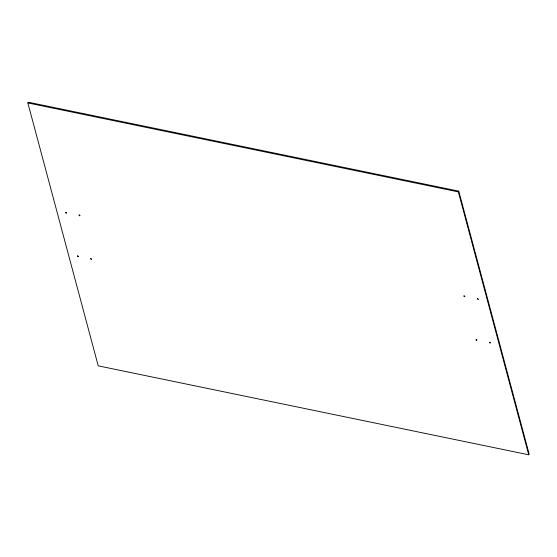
<?xml version="1.0" encoding="UTF-8"?>
<svg xmlns="http://www.w3.org/2000/svg" width="557" height="557" viewBox="0 0 557 557"><rect width="100%" height="100%" fill="white"/><g stroke="black" fill="none" stroke-linecap="round" stroke-linejoin="round"><path stroke-width="0.84" d="M27.85 102.941L28.275 102.21L458.773 191.148L529.15 454.059L528.725 454.791L98.227 365.852L27.85 102.941L458.355 191.887L528.725 454.791M66.617 212.941L65.886 212.795M66.575 213.018L66.478 212.405M79.01 215.086C80.862 214.549 79.644 217.139 79.052 215.009M78.314 256.624L77.534 256.547L77.437 255.935M78.265 256.7L78.168 256.088M458.355 191.887L458.773 191.148M478.338 299.206L477.565 299.137L477.46 298.524M476.729 339.77C474.557 338.914 477.474 341.692 476.778 339.693M490.167 342.409L490.264 343.021L489.54 342.875L489.436 342.263M477.419 298.601L478.289 299.283M489.394 342.339L490.118 342.485M66.429 212.482L65.705 212.335L65.844 212.871M77.395 256.018L78.126 256.164M463.904 295.962C464.475 297.849 465.819 295.509 463.904 295.962M90.666 258.733C91.23 260.613 92.58 258.288 90.666 258.733"/></g></svg>
